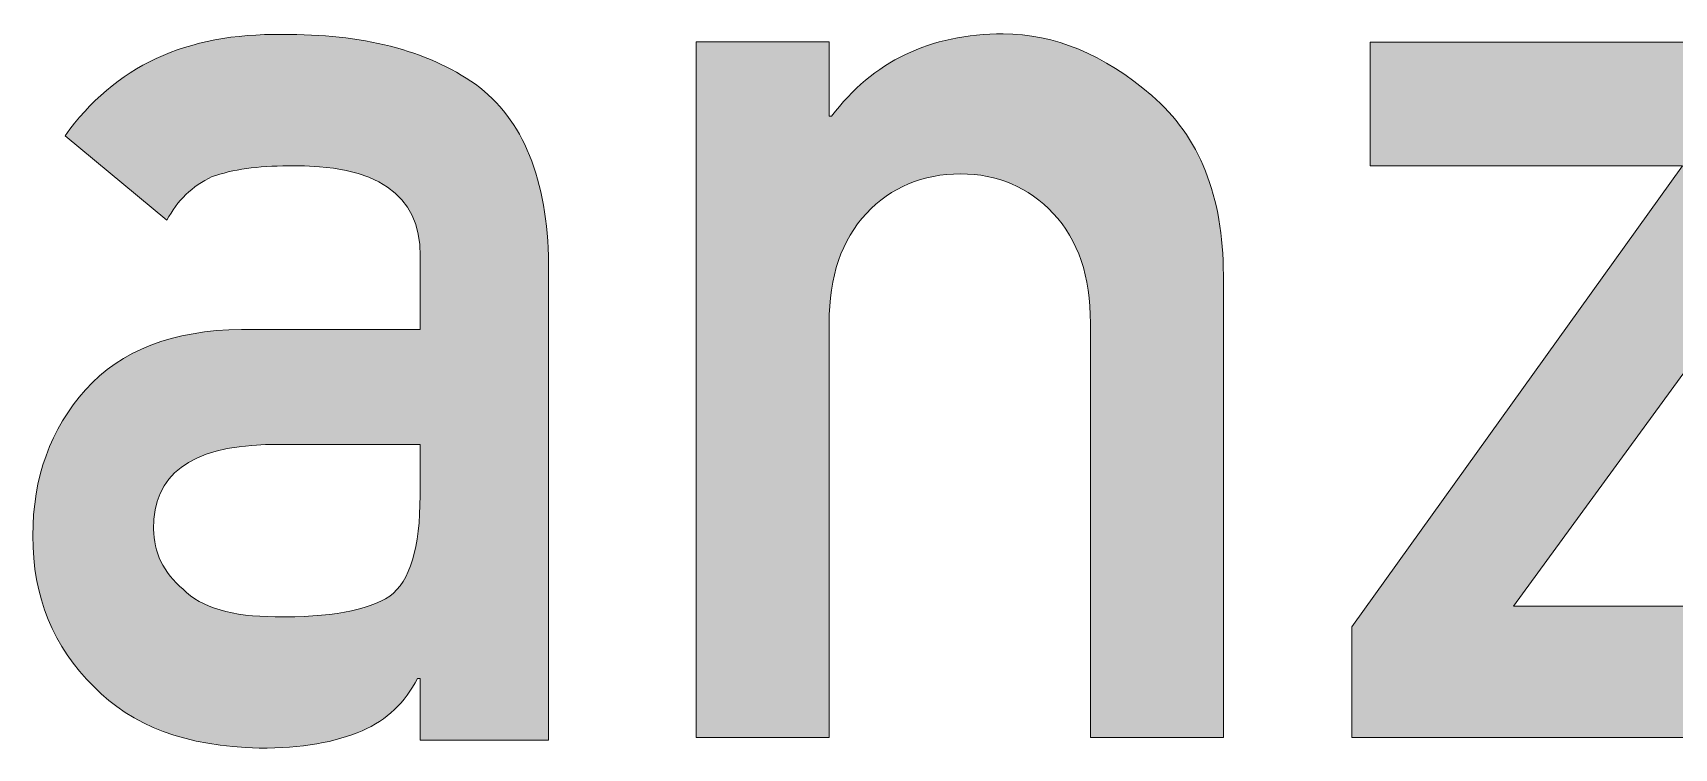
# Model space of a CAD drawing. Header units: inches. Extents: x 247 to 2765, y -1897 to -1110.
# Drawn here: x 1151.64 to 1174.27, y -1533.21 to -1523.35 of the extents above; entities that cross this region are included whole.
import ezdxf

# ---------------------------------------------------------------- set-up
doc = ezdxf.new("R2010")
doc.units = ezdxf.units.IN
doc.header["$MEASUREMENT"] = 0
doc.layers.add('Layer 1', color=7, linetype='Continuous')

# ---------------------------------------------------------------- blocks, each defined once
blk = doc.blocks.new('block 195')
at = {"layer": 'Layer 1', "true_color": 0x010101}
h = blk.add_hatch(color=18, dxfattribs=at)
h.dxf.hatch_style = 2
edge = h.paths.add_edge_path()
edge.add_spline(control_points=[(1156.978, -1533.097), (1156.978, -1533.097), (1156.978, -1532.247), (1156.978, -1532.247), (1156.978, -1532.247), (1156.943, -1532.247), (1156.943, -1532.247), (1156.773, -1532.58), (1156.519, -1532.82), (1156.18, -1532.968), (1155.817, -1533.128), (1155.344, -1533.209), (1154.76, -1533.209), (1153.754, -1533.184), (1152.994, -1532.901), (1152.48, -1532.359), (1151.919, -1531.817), (1151.638, -1531.124), (1151.638, -1530.28), (1151.638, -1529.479), (1151.881, -1528.809), (1152.366, -1528.267), (1152.851, -1527.725), (1153.567, -1527.448), (1154.515, -1527.436), (1154.515, -1527.436), (1156.978, -1527.436), (1156.978, -1527.436), (1156.978, -1527.436), (1156.978, -1526.42), (1156.978, -1526.42), (1156.984, -1525.57), (1156.379, -1525.158), (1155.162, -1525.182), (1154.742, -1525.182), (1154.39, -1525.231), (1154.11, -1525.33), (1153.836, -1525.459), (1153.628, -1525.659), (1153.488, -1525.93), (1153.488, -1525.93), (1152.084, -1524.765), (1152.084, -1524.765), (1152.762, -1523.812), (1153.759, -1523.347), (1155.075, -1523.371), (1156.18, -1523.359), (1157.068, -1523.586), (1157.74, -1524.055), (1158.401, -1524.542), (1158.737, -1525.367), (1158.749, -1526.531), (1158.749, -1526.531), (1158.749, -1533.097), (1158.749, -1533.097), (1158.749, -1533.097), (1156.978, -1533.097), (1156.978, -1533.097), (1156.978, -1533.097), (1156.978, -1533.097), (1156.978, -1533.097)], knot_values=[0, 0, 0, 0, 1, 1, 1, 2, 2, 2, 3, 3, 3, 4, 4, 4, 5, 5, 5, 6, 6, 6, 7, 7, 7, 8, 8, 8, 9, 9, 9, 10, 10, 10, 11, 11, 11, 12, 12, 12, 13, 13, 13, 14, 14, 14, 15, 15, 15, 16, 16, 16, 17, 17, 17, 18, 18, 18, 19, 19, 19, 20, 20, 20, 20], degree=3, periodic=1)
edge = h.paths.add_edge_path()
edge.add_spline(control_points=[(1156.978, -1529.726), (1156.978, -1529.726), (1156.978, -1529.024), (1156.978, -1529.024), (1156.978, -1529.024), (1154.847, -1529.024), (1154.847, -1529.024), (1153.807, -1529.055), (1153.293, -1529.443), (1153.304, -1530.188), (1153.304, -1530.508), (1153.439, -1530.785), (1153.709, -1531.019), (1153.966, -1531.272), (1154.389, -1531.397), (1154.98, -1531.397), (1155.728, -1531.409), (1156.254, -1531.314), (1156.559, -1531.111), (1156.838, -1530.908), (1156.978, -1530.446), (1156.978, -1529.726)], knot_values=[0, 0, 0, 0, 1, 1, 1, 2, 2, 2, 3, 3, 3, 4, 4, 4, 5, 5, 5, 6, 6, 6, 7, 7, 7, 7], degree=3, periodic=1)
h = blk.add_hatch(color=18, dxfattribs=at)
h.dxf.hatch_style = 2
edge = h.paths.add_edge_path()
edge.add_spline(control_points=[(1160.784, -1533.061), (1160.784, -1533.061), (1160.784, -1523.473), (1160.784, -1523.473), (1160.784, -1523.473), (1162.616, -1523.473), (1162.616, -1523.473), (1162.616, -1523.473), (1162.616, -1524.498), (1162.616, -1524.498), (1162.616, -1524.498), (1162.651, -1524.498), (1162.651, -1524.498), (1163.218, -1523.741), (1164.008, -1523.362), (1165.018, -1523.362), (1165.726, -1523.362), (1166.408, -1523.645), (1167.066, -1524.212), (1167.724, -1524.777), (1168.053, -1525.602), (1168.053, -1526.687), (1168.053, -1526.687), (1168.053, -1533.06), (1168.053, -1533.06), (1168.053, -1533.06), (1166.221, -1533.06), (1166.221, -1533.06), (1166.221, -1533.06), (1166.221, -1527.351), (1166.221, -1527.351), (1166.221, -1526.704), (1166.051, -1526.2), (1165.708, -1525.837), (1165.366, -1525.474), (1164.941, -1525.292), (1164.432, -1525.292), (1163.907, -1525.292), (1163.472, -1525.474), (1163.131, -1525.837), (1162.789, -1526.2), (1162.618, -1526.705), (1162.618, -1527.351), (1162.618, -1527.351), (1162.618, -1533.06), (1162.618, -1533.06), (1162.618, -1533.06), (1160.784, -1533.061), (1160.784, -1533.061), (1160.784, -1533.061), (1160.784, -1533.061), (1160.784, -1533.061)], knot_values=[0, 0, 0, 0, 1, 1, 1, 2, 2, 2, 3, 3, 3, 4, 4, 4, 5, 5, 5, 6, 6, 6, 7, 7, 7, 8, 8, 8, 9, 9, 9, 10, 10, 10, 11, 11, 11, 12, 12, 12, 13, 13, 13, 14, 14, 14, 15, 15, 15, 16, 16, 16, 17, 17, 17, 17], degree=3, periodic=1)
h = blk.add_hatch(color=18, dxfattribs=at)
h.dxf.hatch_style = 2
h.paths.add_polyline_path([(1169.823, -1533.061), (1169.823, -1531.536), (1174.383, -1525.182), (1170.078, -1525.182), (1170.078, -1523.474), (1176.611, -1523.474), (1176.611, -1525.007), (1172.052, -1531.251), (1176.611, -1531.251), (1176.611, -1533.061)])
at = {"layer": 'Layer 1', "lineweight": 0}
blk.add_lwpolyline([(1169.823, -1533.061), (1169.823, -1531.536), (1174.383, -1525.182), (1170.078, -1525.182), (1170.078, -1523.474), (1176.611, -1523.474), (1176.611, -1525.007), (1172.052, -1531.251), (1176.611, -1531.251), (1176.611, -1533.061), (1169.823, -1533.061), (1169.823, -1533.061)], dxfattribs=at)
for points, knots in [([(1156.978, -1533.097), (1156.978, -1533.097), (1156.978, -1532.247), (1156.978, -1532.247), (1156.978, -1532.247), (1156.943, -1532.247), (1156.943, -1532.247), (1156.773, -1532.58), (1156.519, -1532.82), (1156.18, -1532.968), (1155.817, -1533.128), (1155.344, -1533.209), (1154.76, -1533.209), (1153.754, -1533.184), (1152.994, -1532.901), (1152.48, -1532.359), (1151.919, -1531.817), (1151.638, -1531.124), (1151.638, -1530.28), (1151.638, -1529.479), (1151.881, -1528.809), (1152.366, -1528.267), (1152.851, -1527.725), (1153.567, -1527.448), (1154.515, -1527.436), (1154.515, -1527.436), (1156.978, -1527.436), (1156.978, -1527.436), (1156.978, -1527.436), (1156.978, -1526.42), (1156.978, -1526.42), (1156.984, -1525.57), (1156.379, -1525.158), (1155.162, -1525.182), (1154.742, -1525.182), (1154.39, -1525.231), (1154.11, -1525.33), (1153.836, -1525.459), (1153.628, -1525.659), (1153.488, -1525.93), (1153.488, -1525.93), (1152.084, -1524.765), (1152.084, -1524.765), (1152.762, -1523.812), (1153.759, -1523.347), (1155.075, -1523.371), (1156.18, -1523.359), (1157.068, -1523.586), (1157.74, -1524.055), (1158.401, -1524.542), (1158.737, -1525.367), (1158.749, -1526.531), (1158.749, -1526.531), (1158.749, -1533.097), (1158.749, -1533.097), (1158.749, -1533.097), (1156.978, -1533.097), (1156.978, -1533.097), (1156.978, -1533.097), (1156.978, -1533.097), (1156.978, -1533.097)], [0, 0, 0, 0, 1, 1, 1, 2, 2, 2, 3, 3, 3, 4, 4, 4, 5, 5, 5, 6, 6, 6, 7, 7, 7, 8, 8, 8, 9, 9, 9, 10, 10, 10, 11, 11, 11, 12, 12, 12, 13, 13, 13, 14, 14, 14, 15, 15, 15, 16, 16, 16, 17, 17, 17, 18, 18, 18, 19, 19, 19, 20, 20, 20, 20]), ([(1160.784, -1533.061), (1160.784, -1533.061), (1160.784, -1523.473), (1160.784, -1523.473), (1160.784, -1523.473), (1162.616, -1523.473), (1162.616, -1523.473), (1162.616, -1523.473), (1162.616, -1524.498), (1162.616, -1524.498), (1162.616, -1524.498), (1162.651, -1524.498), (1162.651, -1524.498), (1163.218, -1523.741), (1164.008, -1523.362), (1165.018, -1523.362), (1165.726, -1523.362), (1166.408, -1523.645), (1167.066, -1524.212), (1167.724, -1524.777), (1168.053, -1525.602), (1168.053, -1526.687), (1168.053, -1526.687), (1168.053, -1533.06), (1168.053, -1533.06), (1168.053, -1533.06), (1166.221, -1533.06), (1166.221, -1533.06), (1166.221, -1533.06), (1166.221, -1527.351), (1166.221, -1527.351), (1166.221, -1526.704), (1166.051, -1526.2), (1165.708, -1525.837), (1165.366, -1525.474), (1164.941, -1525.292), (1164.432, -1525.292), (1163.907, -1525.292), (1163.472, -1525.474), (1163.131, -1525.837), (1162.789, -1526.2), (1162.618, -1526.705), (1162.618, -1527.351), (1162.618, -1527.351), (1162.618, -1533.06), (1162.618, -1533.06), (1162.618, -1533.06), (1160.784, -1533.061), (1160.784, -1533.061), (1160.784, -1533.061), (1160.784, -1533.061), (1160.784, -1533.061)], [0, 0, 0, 0, 1, 1, 1, 2, 2, 2, 3, 3, 3, 4, 4, 4, 5, 5, 5, 6, 6, 6, 7, 7, 7, 8, 8, 8, 9, 9, 9, 10, 10, 10, 11, 11, 11, 12, 12, 12, 13, 13, 13, 14, 14, 14, 15, 15, 15, 16, 16, 16, 17, 17, 17, 17]), ([(1156.978, -1529.726), (1156.978, -1529.726), (1156.978, -1529.024), (1156.978, -1529.024), (1156.978, -1529.024), (1154.847, -1529.024), (1154.847, -1529.024), (1153.807, -1529.055), (1153.293, -1529.443), (1153.304, -1530.188), (1153.304, -1530.508), (1153.439, -1530.785), (1153.709, -1531.019), (1153.966, -1531.272), (1154.389, -1531.397), (1154.98, -1531.397), (1155.728, -1531.409), (1156.254, -1531.314), (1156.559, -1531.111), (1156.838, -1530.908), (1156.978, -1530.446), (1156.978, -1529.726)], [0, 0, 0, 0, 1, 1, 1, 2, 2, 2, 3, 3, 3, 4, 4, 4, 5, 5, 5, 6, 6, 6, 7, 7, 7, 7])]:
    blk.add_open_spline(points, degree=3, knots=knots, dxfattribs=at)
blk = doc.blocks.new('block 193')
at = {"layer": 'Layer 1'}
blk.add_blockref('block 195', (0, 0), dxfattribs=at)

msp = doc.modelspace()

# ---------------------------------------------------------------- block references
at = {"layer": 'Layer 1'}
msp.add_blockref('block 193', (0, 0), dxfattribs=at)

doc.saveas('drawing.dxf')
